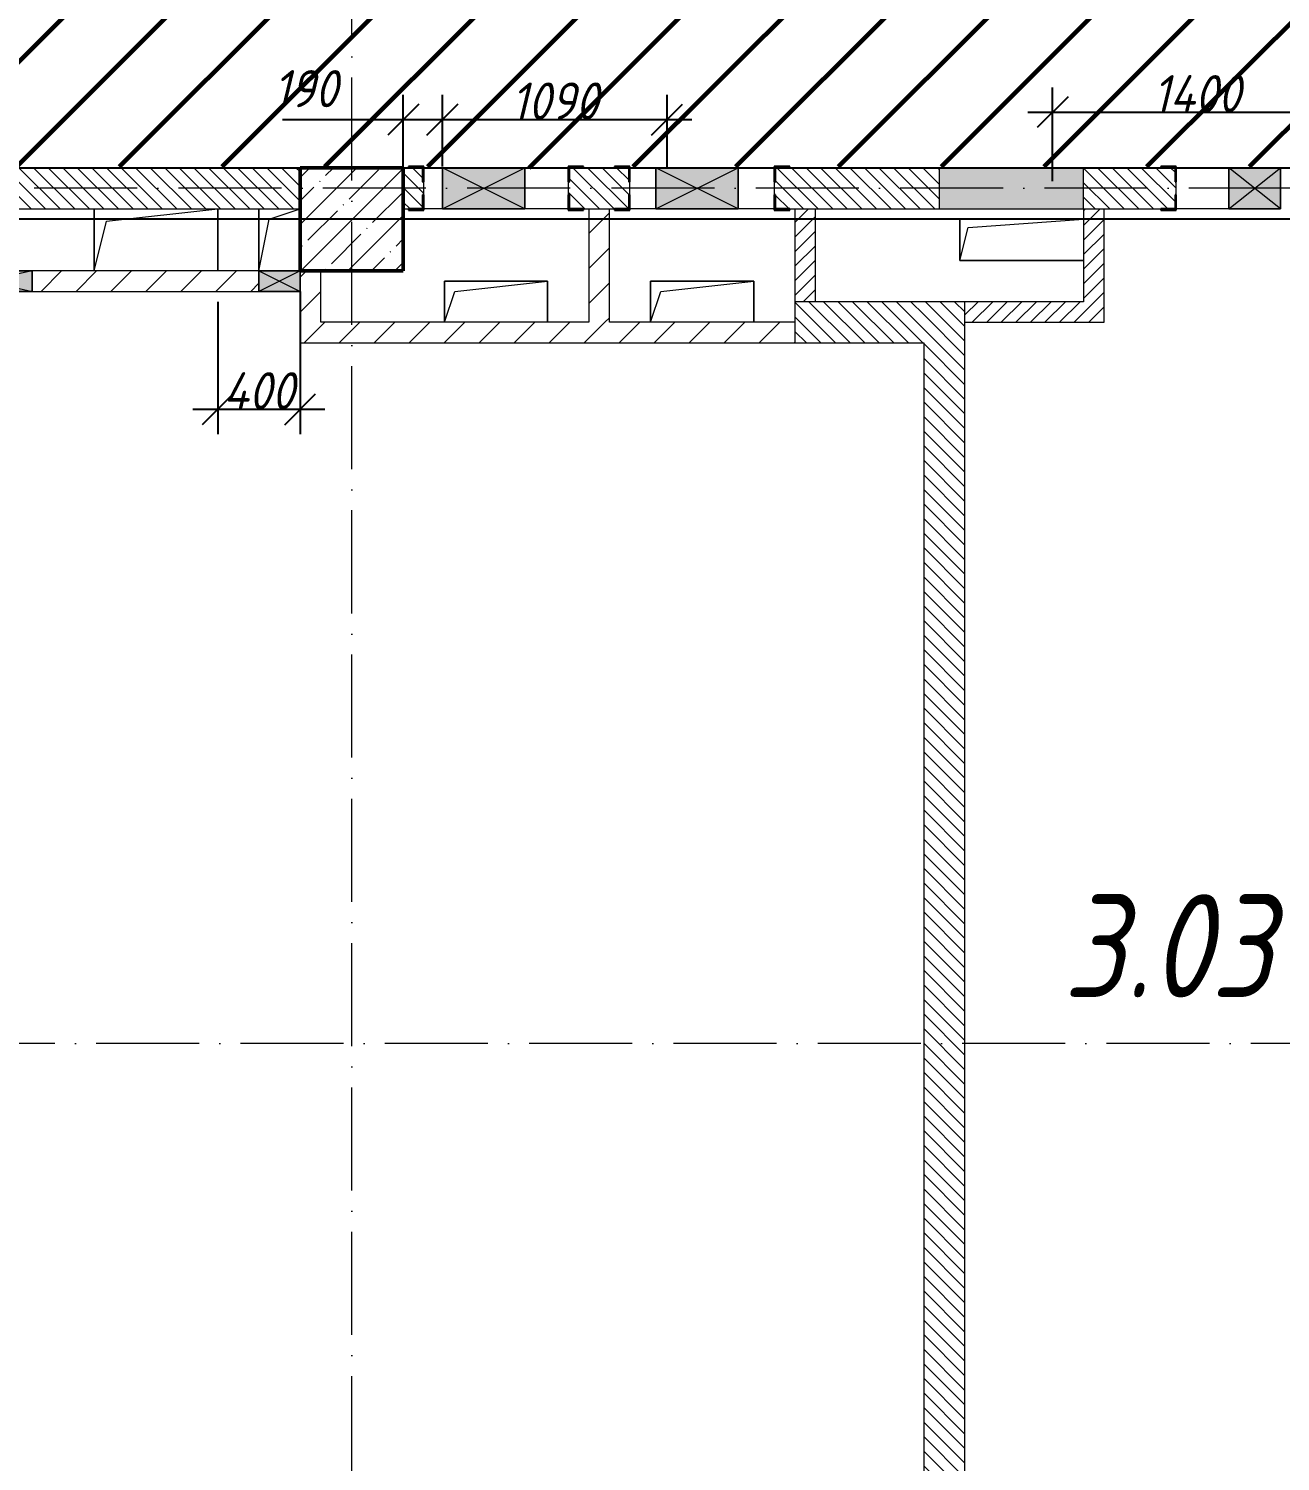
# Model space of a CAD drawing. Header units: millimetres. Extents: x -606178 to 312196, y -19338 to 632709.
# Drawn here: x -113232 to -107160, y 451598 to 458550 of the extents above; entities that cross this region are included whole.
import ezdxf

# ---------------------------------------------------------------- set-up
doc = ezdxf.new("R2010")
doc.units = ezdxf.units.MM
doc.linetypes.add('50_200_ШТРИХ_1Т_ш5_п1_п1_', pattern=[700, 500, -100, 0, -100])
for name, color, linetype, lineweight in [('6.4.1) Окр пт с инж. ПТ2.16', 3, 'Continuous', 60), ('A-____-____-DIMS', 7, 'Continuous', 9), ('A-DETL-GENF-OTLN', 7, 'Continuous', 9), ('A-FLOR-____-OTLN', 7, 'Continuous', 9), ('A-GENM-____-MCUT', 7, 'Continuous', 25), ('A-GENM-____-OTLN', 7, 'Continuous', 9), ('A-GENM-____-OTLN-1', 7, 'Continuous', 25), ('A-GLAZ-____-OTLN', 7, 'Continuous', 9), ('A-WALL-____-MCUT-3', 7, 'Continuous', 9), ('A-WALL-____-PATT-1', 7, 'Continuous', 9), ('A-WALL-FNSH-MCUT-1', 7, 'Continuous', 9), ('I-WALL-____-OTLN', 7, 'Continuous', 9), ('S-COLS-____-MCUT', 7, 'Continuous', 50), ('S-COLS-____-OTLN', 7, 'Continuous', 9), ('S-GRID-____-OTLN-1', 7, '50_200_ШТРИХ_1Т_ш5_п1_п1_', 9), ('Марки помещений', 7, 'Continuous', 9)]:
    doc.layers.add(name, color=color, linetype=linetype, lineweight=lineweight)
doc.styles.add('ISOCPEUR_I_10', font='isocpeui.ttf', dxfattribs={"width": 0.9, "height": 180})
doc.styles.add('ISOCPEUR_I_2', font='isocpeui.ttf', dxfattribs={"width": 0.85, "height": 2.3})
doc.dimstyles.new('ISO-1_8_0_9К_СРЕДНИЙ_Кладочные_3', dxfattribs={"dimscale": 304.8, "dimtxt": 179.276612, "dimasz": 0.492126, "dimexe": 0.393701, "dimexo": 0, "dimgap": 0, "dimtad": 1, "dimdec": 3, "dimrnd": 0.001, "dimdsep": 46, "dimtxsty": 'ISOCPEUR_I_10', "dimblk1": 'OBLIQUE', "dimblk2": 'OBLIQUE', "dimsah": 1, "dimcen": 0.09, "dimdle": 0.393701, "dimazin": 0, "dimtfac": 1, "dimtdec": 4, "dimtix": 1, "dimtmove": 0, "dimatfit": 3, "dimfxl": 1, "dimtvp": 1, "dimtolj": 1, "dimtzin": 0, "dimarcsym": 2})
doc.dimstyles.new('ISO-1_8_0_9К_СРЕДНИЙ_Кладочные_4', dxfattribs={"dimscale": 304.8, "dimtxt": 179.276612, "dimasz": 0.492126, "dimexe": 0.393701, "dimexo": 0, "dimgap": 0, "dimtad": 1, "dimdec": 3, "dimrnd": 0.001, "dimdsep": 46, "dimtxsty": 'ISOCPEUR_I_10', "dimblk1": 'OBLIQUE', "dimblk2": 'OBLIQUE', "dimsah": 1, "dimcen": 0.09, "dimdle": 0.393701, "dimazin": 0, "dimtfac": 1, "dimtdec": 4, "dimtix": 1, "dimtmove": 1, "dimatfit": 3, "dimfxl": 1, "dimtvp": 1, "dimtolj": 1, "dimtzin": 0, "dimarcsym": 2})
pattern_1 = [(135, (-140714.89, 451794.26), (-35.35534, -35.35534), [])]
pattern_2 = [(45, (-140714.89, 451794.26), (-84.8528, 84.8528), [])]
pattern_3 = [(45, (-140714.89, 451794.26), (-35.35534, 35.35534), [])]

# ---------------------------------------------------------------- blocks, each defined once
blk = doc.blocks.new('BSC_Колонна _Прямоугольная - 500х500-V75-АР1_План отверстий 3 этажа в осях 1-64_А-ГГ')
at = {"layer": 'S-COLS-____-OTLN'}
h = blk.add_hatch(dxfattribs=at)
h.set_pattern_fill('FP_112', color=256, style=0, pattern_type=2)
h.set_pattern_definition([(45, (-29050, -5831.04), (-114.04925, 114.04925), []), (45, (-28935.95, -5831.04), (-114.04925, 114.04925), [201.613, -40.323, 3.353, -36.97])])
h.paths.add_polyline_path([(-250, -250), (250, -250), (250, 250), (-250, 250)], flags=0)
at = {"layer": 'S-COLS-____-MCUT'}
for p, q in [((250, 250), (-250, 250)), ((-250, 250), (-250, -250)), ((250, -250), (250, 250)), ((-250, -250), (250, -250))]:
    blk.add_line(p, q, dxfattribs=at)
blk = doc.blocks.new('Фахверк_СКБ_Уголок - 200_3960_зеркало-28268689-АР1_План отверстий 3 этажа в осях 1-64_А-ГГ')
at = {"layer": 'A-GENM-____-MCUT'}
for p, q in [((200, 156), (125, 156)), ((125, 156), (125, 81)), ((131, 81), (131, 150)), ((131, 150), (200, 150)), ((200, 150), (200, 156)), ((125, 81), (131, 81)), ((131, 19), (125, 19)), ((125, 19), (125, -56)), ((131, -50), (131, 19)), ((125, -56), (200, -56)), ((200, -50), (131, -50)), ((200, -56), (200, -50))]:
    blk.add_line(p, q, dxfattribs=at)
blk = doc.blocks.new('Фахверк_СКБ_Уголок - 200_3960-28268576-АР1_План отверстий 3 этажа в осях 1-64_А-ГГ')
at = {"layer": 'A-GENM-____-MCUT'}
for p, q in [((200, 156), (125, 156)), ((125, 156), (125, 81)), ((131, 81), (131, 150)), ((131, 150), (200, 150)), ((200, 150), (200, 156)), ((125, 81), (131, 81)), ((131, 19), (125, 19)), ((125, 19), (125, -56)), ((131, -50), (131, 19)), ((125, -56), (200, -56)), ((200, -50), (131, -50)), ((200, -56), (200, -50))]:
    blk.add_line(p, q, dxfattribs=at)
blk = doc.blocks.new('154_Стойка_СКБ_Уголок - СМ-2180_200-28268025-АР1_План отверстий 3 этажа в осях 1-64_А-ГГ')
at = {"layer": 'A-GENM-____-MCUT'}
for p, q in [((125, 156), (125, 81)), ((200, 156), (125, 156)), ((131, 81), (131, 150)), ((131, 150), (200, 150)), ((200, 150), (200, 156)), ((125, 81), (131, 81)), ((131, 19), (125, 19)), ((125, 19), (125, -56)), ((131, -50), (131, 19)), ((125, -56), (200, -56)), ((200, -50), (131, -50)), ((200, -56), (200, -50))]:
    blk.add_line(p, q, dxfattribs=at)
blk = doc.blocks.new('AR_Отверстие Ниша - Лючок-36918011-АР1_План отверстий 3 этажа в осях 1-64_А-ГГ')
at = {"layer": 'A-GLAZ-____-OTLN'}
blk.add_hatch(color=256, dxfattribs=at).paths.add_polyline_path([(350, 100), (-350, 100), (-350, -100), (350, -100)], flags=0)
for p, q in [((350, 100), (-350, 100)), ((-350, 100), (-350, -100)), ((350, -100), (350, 100)), ((-350, -100), (350, -100))]:
    blk.add_line(p, q, dxfattribs=at)
blk = doc.blocks.new('AR_Отверстие прямоугольное _в плите_ - AR_Отверстие прямоугольное _в плите_-V167-АР1_План отверстий 3 этажа в осях 1-64_А-ГГ')
at = {"layer": 'A-GENM-____-OTLN'}
for p, q in [((250, 100), (-250, 100)), ((-250, 100), (-250, -100)), ((-200, 50), (250, 100)), ((250, -100), (250, 100)), ((-250, -100), (-200, 50))]:
    blk.add_line(p, q, dxfattribs=at)
blk = doc.blocks.new('AR_Отверстие прямоугольное _в плите_ - AR_Отверстие прямоугольное _в плите_-V173-АР1_План отверстий 3 этажа в осях 1-64_А-ГГ')
at = {"layer": 'A-GENM-____-OTLN'}
for p, q in [((300, 100), (-300, 100)), ((-300, 100), (-300, -100)), ((-260, 60), (300, 100)), ((-300, -100), (-260, 60)), ((-300, -100), (300, -100))]:
    blk.add_line(p, q, dxfattribs=at)
blk = doc.blocks.new('AR_Отверстие прямоугольное _в плите_ - AR_Отверстие прямоугольное _в плите_-V190-АР1_План отверстий 3 этажа в осях 1-64_А-ГГ')
at = {"layer": 'A-GENM-____-OTLN'}
for p, q in [((-100, 150), (-100, -150)), ((-50, 100), (100, 150)), ((-100, -150), (-50, 100))]:
    blk.add_line(p, q, dxfattribs=at)
blk = doc.blocks.new('AR_Отверстие прямоугольное _в плите_ - AR_Отверстие прямоугольное _в плите_-V194-АР1_План отверстий 3 этажа в осях 1-64_А-ГГ')
at = {"layer": 'A-GENM-____-OTLN'}
for p, q in [((-300, 150), (-300, -150)), ((-240, 90), (300, 150)), ((300, -150), (300, 150)), ((-300, -150), (-240, 90))]:
    blk.add_line(p, q, dxfattribs=at)
blk = doc.blocks.new('AR_Отверстие прямоугольное _в стене_ - AR_Отверстие прямоугольное _в стене__ЭОМ-36415860-АР1_План отверстий 3 этажа в осях 1-64_А-ГГ')
at = {"layer": 'A-GLAZ-____-OTLN'}
blk.add_hatch(color=256, dxfattribs=at).paths.add_polyline_path([(200, 100), (-200, 100), (-200, -100), (200, -100)], flags=0)
at = {"layer": 'A-DETL-GENF-OTLN'}
for p, q in [((-200, -100), (-200, 100)), ((-200, 100), (200, 100)), ((200, 100), (-200, -100)), ((-200, 100), (200, -100)), ((200, 100), (-200, 100)), ((-200, 100), (-200, -100)), ((200, 100), (200, -100)), ((200, -100), (200, 100)), ((200, -100), (-200, -100)), ((-200, -100), (200, -100))]:
    blk.add_line(p, q, dxfattribs=at)
blk = doc.blocks.new('AR_Отверстие прямоугольное _в стене_ - AR_Отверстие прямоугольное _в стене__ЭОМ-36419344-АР1_План отверстий 3 этажа в осях 1-64_А-ГГ')
at = {"layer": 'A-GLAZ-____-OTLN'}
blk.add_hatch(color=256, dxfattribs=at).paths.add_polyline_path([(200, 100), (-200, 100), (-200, -100), (200, -100), (200, 86.8)], flags=0)
at = {"layer": 'A-DETL-GENF-OTLN'}
for p, q in [((-200, -100), (-200, 100)), ((-200, 100), (200, 100)), ((200, 100), (-200, -100)), ((-200, 100), (200, -100)), ((200, 100), (-200, 100)), ((-200, 100), (-200, -100)), ((200, 100), (200, -100)), ((200, -100), (200, 100)), ((200, -100), (-200, -100)), ((-200, -100), (200, -100))]:
    blk.add_line(p, q, dxfattribs=at)
blk = doc.blocks.new('AR_Отверстие прямоугольное _в стене_ - AR_Отверстие прямоугольное _в стене__ОВ-36982548-АР1_План отверстий 3 этажа в осях 1-64_А-ГГ')
at = {"layer": 'A-GLAZ-____-OTLN'}
blk.add_hatch(color=256, dxfattribs=at).paths.add_polyline_path([(225, -50), (225, 50), (-225, 50), (-225, -50)], flags=0)
at = {"layer": 'A-DETL-GENF-OTLN'}
for p, q in [((-225, -50), (-225, 50)), ((-225, 50), (225, 50)), ((225, 50), (-225, -50)), ((-225, 50), (225, -50)), ((225, 50), (-225, 50)), ((-225, 50), (-225, -50)), ((225, 50), (225, -50)), ((225, -50), (225, 50)), ((225, -50), (-225, -50)), ((-225, -50), (225, -50))]:
    blk.add_line(p, q, dxfattribs=at)
blk = doc.blocks.new('AR_Отверстие прямоугольное _в стене__БезПР - AR_Отверстие прямоугольное _в стене__БезПР-36427681-АР1_План отверстий 3 этажа в осях 1-64_А-ГГ')
at = {"layer": 'A-GLAZ-____-OTLN'}
blk.add_hatch(color=256, dxfattribs=at).paths.add_polyline_path([(125, 100), (-125, 100), (-125, -100), (125, -100)], flags=0)
at = {"layer": 'A-DETL-GENF-OTLN'}
for p, q in [((-125, -100), (-125, 100)), ((-125, 100), (125, 100)), ((125, 100), (-125, -100)), ((-125, 100), (125, -100)), ((125, 100), (-125, 100)), ((-125, 100), (-125, -100)), ((125, 100), (125, -100)), ((125, -100), (125, 100)), ((125, -100), (-125, -100)), ((-125, -100), (125, -100))]:
    blk.add_line(p, q, dxfattribs=at)
at = {"layer": 'A-GLAZ-____-OTLN'}
blk.add_line((125, 100), (-125, 100), dxfattribs=at)
blk = doc.blocks.new('AR_Отверстие прямоугольное _в стене__БезПР - AR_Отверстие прямоугольное _в стене__БезПР-36899683-АР1_План отверстий 3 этажа в осях 1-64_А-ГГ')
at = {"layer": 'A-GLAZ-____-OTLN'}
blk.add_hatch(color=256, dxfattribs=at).paths.add_polyline_path([(100, -50), (100, 50), (-100, 50), (-100, -50)], flags=0)
at = {"layer": 'A-DETL-GENF-OTLN'}
for p, q in [((-100, -50), (-100, 50)), ((-100, 50), (100, 50)), ((100, 50), (-100, -50)), ((-100, 50), (100, -50)), ((100, 50), (-100, 50)), ((-100, 50), (-100, -50)), ((100, 50), (100, -50)), ((100, -50), (100, 50)), ((100, -50), (-100, -50)), ((-100, -50), (100, -50))]:
    blk.add_line(p, q, dxfattribs=at)
blk = doc.blocks.new('_Oblique')
at = {"color": 0, "linetype": 'ByBlock', "lineweight": -2}
blk.add_line((-0.5, -0.5), (0.5, 0.5), dxfattribs=at)
blk = doc.blocks.new('*D5023')
at = {"layer": 'A-____-____-DIMS', "color": 0, "lineweight": -2, "transparency": 16777216}
for p, q in [((-108264.9, 457809.9), (-108264.9, 458264.7)), ((-106864.9, 457875.3), (-106864.9, 458264.7)), ((-108384.9, 458144.7), (-106744.9, 458144.7))]:
    blk.add_line(p, q, dxfattribs=at)
at = {"layer": 'Defpoints', "color": 0, "transparency": 16777216}
for p in [(-106864.9, 458144.7), (-106864.9, 457875.3), (-108264.9, 457809.9)]:
    blk.add_point(p, dxfattribs=at)
at = {"layer": 'A-____-____-DIMS', "color": 0, "lineweight": -2, "transparency": 16777216, "xscale": 150, "yscale": 150, "zscale": 150, "rotation": 180}
blk.add_blockref('_Oblique', (-108264.9, 458144.7), dxfattribs=at)
at = {"layer": 'A-____-____-DIMS', "color": 0, "lineweight": -2, "transparency": 16777216, "xscale": 150, "yscale": 150, "zscale": 150}
blk.add_blockref('_Oblique', (-106864.9, 458144.7), dxfattribs=at)
at = {"layer": 'A-____-____-DIMS', "color": 0, "transparency": 16777216, "insert": (-107564.9, 458234.7), "char_height": 180, "width": 521.281, "attachment_point": 5, "style": 'ISOCPEUR_I_10'}
blk.add_mtext('\\A1;1400', dxfattribs=at)
blk = doc.blocks.new('*D5140')
at = {"layer": 'A-____-____-DIMS', "color": 0, "lineweight": -2, "transparency": 16777216}
for p, q in [((-111414.9, 457875.3), (-111414.9, 458228.9)), ((-111224.9, 457881.3), (-111224.9, 458228.9)), ((-112000.3, 458108.9), (-111414.9, 458108.9)), ((-111534.9, 458108.9), (-111104.9, 458108.9))]:
    blk.add_line(p, q, dxfattribs=at)
at = {"layer": 'Defpoints', "color": 0, "transparency": 16777216}
for p in [(-111224.9, 458108.9), (-111414.9, 457875.3), (-111224.9, 457881.3)]:
    blk.add_point(p, dxfattribs=at)
at = {"layer": 'A-____-____-DIMS', "color": 0, "lineweight": -2, "transparency": 16777216, "xscale": 150, "yscale": 150, "zscale": 150, "rotation": 180}
blk.add_blockref('_Oblique', (-111414.9, 458108.9), dxfattribs=at)
at = {"layer": 'A-____-____-DIMS', "color": 0, "lineweight": -2, "transparency": 16777216, "xscale": 150, "yscale": 150, "zscale": 150}
blk.add_blockref('_Oblique', (-111224.9, 458108.9), dxfattribs=at)
at = {"layer": 'A-____-____-DIMS', "color": 0, "transparency": 16777216, "insert": (-112044.2, 458348.9), "char_height": 180, "width": 368.207, "attachment_point": 1, "line_spacing_factor": 1.149209, "style": 'ISOCPEUR_I_10'}
blk.add_mtext('\\A1;190', dxfattribs=at)
blk = doc.blocks.new('*D5141')
at = {"layer": 'A-____-____-DIMS', "color": 0, "lineweight": -2, "transparency": 16777216}
for p, q in [((-111224.9, 457881.3), (-111224.9, 458228.9)), ((-110134.9, 457875.3), (-110134.9, 458228.9)), ((-111344.9, 458108.9), (-110014.9, 458108.9))]:
    blk.add_line(p, q, dxfattribs=at)
at = {"layer": 'Defpoints', "color": 0, "transparency": 16777216}
for p in [(-110134.9, 458108.9), (-111224.9, 457881.3), (-110134.9, 457875.3)]:
    blk.add_point(p, dxfattribs=at)
at = {"layer": 'A-____-____-DIMS', "color": 0, "lineweight": -2, "transparency": 16777216, "xscale": 150, "yscale": 150, "zscale": 150, "rotation": 180}
blk.add_blockref('_Oblique', (-111224.9, 458108.9), dxfattribs=at)
at = {"layer": 'A-____-____-DIMS', "color": 0, "lineweight": -2, "transparency": 16777216, "xscale": 150, "yscale": 150, "zscale": 150}
blk.add_blockref('_Oblique', (-110134.9, 458108.9), dxfattribs=at)
at = {"layer": 'A-____-____-DIMS', "color": 0, "transparency": 16777216, "insert": (-110679.9, 458198.9), "char_height": 180, "width": 504.733, "attachment_point": 5, "style": 'ISOCPEUR_I_10'}
blk.add_mtext('\\A1;1090', dxfattribs=at)
blk = doc.blocks.new('*D5157')
at = {"layer": 'A-____-____-DIMS', "color": 0, "lineweight": -2, "transparency": 16777216}
for p, q in [((-112314.9, 457225.3), (-112314.9, 456583.1)), ((-111914.9, 457275.3), (-111914.9, 456583.1)), ((-112434.9, 456703.1), (-111794.9, 456703.1))]:
    blk.add_line(p, q, dxfattribs=at)
at = {"layer": 'Defpoints', "color": 0, "transparency": 16777216}
for p in [(-112314.9, 457225.3), (-111914.9, 457275.3), (-111914.9, 456703.1)]:
    blk.add_point(p, dxfattribs=at)
at = {"layer": 'A-____-____-DIMS', "color": 0, "lineweight": -2, "transparency": 16777216, "xscale": 150, "yscale": 150, "zscale": 150, "rotation": 180}
blk.add_blockref('_Oblique', (-112314.9, 456703.1), dxfattribs=at)
at = {"layer": 'A-____-____-DIMS', "color": 0, "lineweight": -2, "transparency": 16777216, "xscale": 150, "yscale": 150, "zscale": 150}
blk.add_blockref('_Oblique', (-111914.9, 456703.1), dxfattribs=at)
at = {"layer": 'A-____-____-DIMS', "color": 0, "transparency": 16777216, "insert": (-112114.9, 456793.1), "char_height": 180, "width": 426.127, "attachment_point": 5, "style": 'ISOCPEUR_I_10'}
blk.add_mtext('\\A1;400', dxfattribs=at)

msp = doc.modelspace()

# ---------------------------------------------------------------- hatches: boundary and pattern name
at = {"layer": '6.4.1) Окр пт с инж. ПТ2.16'}
h = msp.add_hatch(dxfattribs=at)
h.set_pattern_fill('ANSI31', color=256, scale=111)
h.paths.add_polyline_path([(-102414.891, 460775.3011), (-102914.891, 460775.3011), (-102914.891, 461025.3011), (-104714.891, 461025.3011), (-104714.891, 461019.3011), (-104789.891, 461019.3011), (-105214.891, 461023.3811), (-105214.891, 460925.3011), (-105414.891, 460925.3011), (-105414.891, 460775.3011), (-105914.891, 460775.3011), (-105914.891, 461025.3011), (-107714.891, 461025.3011), (-107714.891, 461019.3011), (-107789.891, 461019.3011), (-108839.891, 461025.3011), (-108839.891, 461019.3011), (-108914.891, 461019.3011), (-110714.891, 461025.3011), (-110714.891, 461019.3011), (-110789.891, 461019.3011), (-111414.891, 461025.3011), (-111414.891, 460775.3011), (-111914.891, 460775.3011), (-111914.891, 461025.3011), (-113714.891, 461025.3011), (-113714.891, 461019.3011), (-113789.891, 461019.3011), (-114214.891, 461023.3811), (-114214.891, 460925.3011), (-114414.891, 460925.3011), (-114414.891, 460775.3011), (-114914.891, 460775.3011), (-114914.891, 461025.3011), (-121964.891, 461025.3011), (-123114.891, 461025.3011), (-123114.891, 461275.3011), (-125679.3407, 461275.3011, -0.683488624), (-125772.5126, 461275.3011), (-131114.891, 461275.3011), (-131114.891, 461025.3011), (-135114.891, 461025.3011), (-142664.891, 461025.3011), (-142664.891, 460775.3011), (-142914.891, 460775.3011), (-142914.891, 460450.3011), (-142908.891, 460450.3011), (-142908.891, 460375.3011), (-142914.891, 458575.3011), (-142908.891, 458575.3011), (-142908.891, 458500.3011), (-142911.691, 458325.3011), (-142814.891, 458325.3011), (-142814.891, 458125.3011), (-142664.891, 458125.3011), (-142664.891, 457875.3011), (-134889.891, 457875.3011), (-134889.891, 457881.3011), (-134814.891, 457881.3011), (-133664.891, 457881.2181), (-133664.891, 457881.3011), (-133589.891, 457881.3011), (-132139.891, 457881.1949), (-132139.891, 457881.3011), (-132064.891, 457881.3011), (-130914.891, 457881.2153), (-130914.891, 457881.3011), (-130839.891, 457881.3011), (-129789.891, 457881.2215), (-129789.891, 457881.3011), (-129714.891, 457881.3011), (-128714.891, 457881.2242), (-128714.891, 457881.3011), (-128639.891, 457881.3011), (-128039.891, 457881.2543), (-128039.891, 457881.3011), (-127964.891, 457881.3011), (-126814.891, 457881.2106), (-126814.891, 457881.3011), (-126739.891, 457881.3011), (-121714.891, 457880.8993), (-121714.891, 457881.3011), (-121639.891, 457881.3011), (-117089.891, 457880.9107), (-117089.891, 457881.3011), (-117014.891, 457881.3011), (-115314.891, 457881.1449), (-115314.891, 457881.3011), (-115239.891, 457881.3011), (-111389.891, 457880.9375), (-111389.891, 457881.3011), (-111236.891, 457881.3011), (-111224.891, 457875.3011), (-110824.891, 457875.3011), (-110614.891, 457875.3011), (-110614.891, 457881.3011), (-110539.891, 457881.3011), (-110389.891, 457881.2858), (-110389.891, 457881.3011), (-110314.891, 457881.3011), (-109614.891, 457881.2295), (-109614.891, 457881.3011), (-109539.891, 457881.3011), (-107739.891, 457881.1144), (-107739.891, 457881.3011), (-107664.891, 457881.3011), (-106514.891, 457881.1778), (-106514.891, 457881.3011), (-106439.891, 457881.3011), (-102414.891, 457880.8598)])
h.paths.add_polyline_path([(-68864.891, 460775.3011), (-69364.891, 460775.3011), (-69364.891, 461025.3011), (-71864.891, 461025.3011), (-71864.891, 460775.3011), (-72364.891, 460775.3011), (-72364.891, 460925.3011), (-72564.891, 460925.3011), (-72539.891, 461000.3011), (-72364.891, 461025.3011), (-72364.891, 461275.3011), (-72708.891, 461275.3011), (-72708.891, 461206.3011), (-72714.891, 461094.3011), (-72714.891, 461275.3011), (-77864.891, 461275.3011), (-77864.891, 460996.7297), (-77664.891, 461025.3011), (-77664.891, 460925.3011), (-77864.891, 460925.3011), (-77864.891, 460775.3011), (-78364.891, 460775.3011), (-78364.891, 460925.3011), (-78564.891, 460925.3011), (-78564.891, 461025.3011), (-80514.891, 461025.3011), (-80514.891, 461019.3011), (-80589.891, 461019.3011), (-80864.891, 461025.3011), (-80864.891, 460775.3011), (-81364.891, 460775.3011), (-81364.891, 461025.3011), (-81639.891, 461025.3011), (-81639.891, 461019.3011), (-81714.891, 461019.3011), (-81714.891, 461025.3011), (-83514.891, 461025.3011), (-83514.891, 461019.3011), (-83589.891, 461019.3011), (-84639.891, 461025.3011), (-84639.891, 461019.3011), (-84714.891, 461019.3011), (-86514.891, 461025.3011), (-86514.891, 461019.3011), (-86664.891, 461019.3011), (-86664.891, 460925.3011), (-86864.891, 460925.3011), (-86864.891, 460775.3011), (-87364.891, 460775.3011), (-87364.891, 460925.3011), (-87564.891, 460925.3011), (-87539.891, 461000.3011), (-87364.891, 461025.3011), (-87364.891, 461275.3011), (-87708.891, 461275.3011), (-87708.891, 461206.3011), (-87714.891, 461094.3011), (-87714.891, 461275.3011), (-89514.891, 461275.3011), (-89514.891, 461206.3011), (-89514.891, 461094.3011), (-89514.891, 461019.3011), (-89589.891, 461019.3011), (-89864.891, 461025.3011), (-89864.891, 460775.3011), (-90364.891, 460775.3011), (-90364.891, 460925.3011), (-90564.891, 460925.3011), (-90539.891, 461000.3011), (-90364.891, 461025.3011), (-90364.891, 461275.3011), (-90708.891, 461275.3011), (-90708.891, 461206.3011), (-90714.891, 461094.3011), (-90714.891, 461275.3011), (-92514.891, 461275.3011), (-92514.891, 461206.3011), (-92514.891, 461094.3011), (-92514.891, 461019.3011), (-92589.891, 461019.3011), (-93639.891, 461025.3011), (-93639.891, 461019.3011), (-93714.891, 461019.3011), (-93714.891, 461025.3011), (-95514.891, 461025.3011), (-95514.891, 461019.3011), (-95664.891, 461019.3011), (-95664.891, 460925.3011), (-95864.891, 460925.3011), (-95864.891, 460775.3011), (-96364.891, 460775.3011), (-96364.891, 460925.3011), (-96564.891, 460925.3011), (-96539.891, 461000.3011), (-96364.891, 461025.3011), (-96364.891, 461275.3011), (-96708.891, 461275.3011), (-96708.891, 461206.3011), (-96714.891, 461094.3011), (-96714.891, 461275.3011), (-98514.891, 461275.3011), (-98514.891, 461206.3011), (-98514.891, 461094.3011), (-98514.891, 461019.3011), (-98589.891, 461019.3011), (-98864.891, 461025.3011), (-98864.891, 460775.3011), (-99364.891, 460775.3011), (-99364.891, 460925.3011), (-99564.891, 460925.3011), (-99539.891, 461000.3011), (-99364.891, 461025.3011), (-99364.891, 461275.3011), (-99708.891, 461275.3011), (-99708.891, 461206.3011), (-99714.891, 461094.3011), (-99714.891, 461275.3011), (-101514.891, 461275.3011), (-101514.891, 461206.3011), (-101514.891, 461094.3011), (-101514.891, 461019.3011), (-101589.891, 461019.3011), (-101864.891, 461025.3011), (-101864.891, 460775.3011), (-102364.891, 460775.3011), (-102364.891, 457875.3011), (-98339.891, 457875.3011), (-98339.891, 457881.3011), (-98264.891, 457881.3011), (-96564.891, 457881.082), (-96564.891, 457881.3011), (-96489.891, 457881.3011), (-95164.891, 457881.1236), (-95164.891, 457881.3011), (-95089.891, 457881.3011), (-94989.891, 457881.2873), (-94989.891, 457881.3011), (-94914.891, 457881.3011), (-93114.891, 457881.0511), (-93114.891, 457881.3011), (-93039.891, 457881.3011), (-86539.891, 457880.3574), (-86539.891, 457881.3011), (-86464.891, 457881.3011), (-84764.891, 457881.0076), (-84764.891, 457881.3011), (-84689.891, 457881.3011), (-84039.891, 457881.1829), (-84039.891, 457881.3011), (-83964.891, 457881.3011), (-83064.891, 457881.1337), (-83064.891, 457881.3011), (-82989.891, 457881.3011), (-77539.891, 457880.2556), (-77539.891, 457881.3011), (-77464.891, 457881.3011), (-75764.891, 457880.905), (-75764.891, 457881.3011), (-75689.891, 457881.3011), (-71739.891, 457880.3126), (-71739.891, 457881.3011), (-71664.891, 457881.3011), (-70764.891, 457881.0305), (-70764.891, 457881.3011), (-70689.891, 457881.3011), (-68864.891, 457880.7241)])
h.paths.add_polyline_path([(-99708.891, 461025.3011), (-99639.891, 461025.3011), (-99639.891, 461019.3011), (-99708.891, 461019.3011)], flags=16)
h.paths.add_polyline_path([(-96708.891, 461025.3011), (-96639.891, 461025.3011), (-96639.891, 461019.3011), (-96708.891, 461019.3011)], flags=16)
h.paths.add_polyline_path([(-90708.891, 461025.3011), (-90639.891, 461025.3011), (-90639.891, 461019.3011), (-90708.891, 461019.3011)], flags=16)
h.paths.add_polyline_path([(-87708.891, 461025.3011), (-87639.891, 461025.3011), (-87639.891, 461019.3011), (-87708.891, 461019.3011)], flags=16)
h.paths.add_polyline_path([(-72708.891, 461025.3011), (-72639.891, 461025.3011), (-72639.891, 461019.3011), (-72708.891, 461019.3011)], flags=16)
h.paths.add_polyline_path([(-51664.891, 460775.3011), (-53919.891, 460775.3011), (-53919.891, 460769.3011), (-53994.891, 460769.3011), (-53994.891, 460775.3011), (-55144.891, 460775.3011), (-55144.891, 460769.3011), (-55219.891, 460769.3011), (-60489.891, 460775.3011), (-60489.891, 460769.3011), (-60564.891, 460769.3011), (-61714.891, 460775.3011), (-61714.891, 460769.3011), (-61789.891, 460769.3011), (-62714.891, 460775.3011), (-63214.891, 460775.3011), (-64289.891, 460775.3011), (-64289.891, 460769.3011), (-64364.891, 460769.3011), (-64364.891, 460775.3011), (-65514.891, 460775.3011), (-65514.891, 460769.3011), (-65589.891, 460769.3011), (-65714.891, 460775.3011), (-66214.891, 460775.3011), (-66214.891, 461025.3011), (-68314.891, 461025.3011), (-68314.891, 460775.3011), (-68814.891, 460775.3011), (-68814.891, 457875.3011), (-68314.891, 457875.3011), (-67989.891, 457875.3011), (-67989.891, 457881.3011), (-67914.891, 457881.3011), (-66214.891, 457880.6715), (-66214.891, 457881.3011), (-66139.891, 457881.3011), (-62489.891, 457879.7829), (-62489.891, 457881.3011), (-62414.891, 457881.3011), (-61714.891, 457880.9086), (-61714.891, 457881.3011), (-61639.891, 457881.3011), (-61489.891, 457881.2104), (-61489.891, 457881.3011), (-61414.891, 457881.3011), (-60714.891, 457880.8681), (-60714.891, 457881.3011), (-60639.891, 457881.3011), (-60489.891, 457881.2003), (-60489.891, 457881.3011), (-60414.891, 457881.3011), (-51714.891, 457875.3011), (-51664.891, 457875.3011), (-51664.891, 458575.3011)])
at = {"layer": 'A-WALL-____-PATT-1'}
h = msp.add_hatch(dxfattribs=at)
h.set_pattern_fill('FP_6', color=256, style=0, pattern_type=2)
h.set_pattern_definition(pattern_1)
h.paths.add_polyline_path([(-111914.891, 457675.3011), (-111914.891, 457875.3011), (-114414.891, 457875.3011), (-114414.891, 457675.3011), (-112449.1393, 457675.3011)], flags=0)
h = msp.add_hatch(dxfattribs=at)
h.set_pattern_fill('FP_6', color=256, style=0, pattern_type=2)
h.set_pattern_definition(pattern_1)
h.paths.add_polyline_path([(-106439.891, 457675.3011), (-105914.891, 457675.3011), (-105914.891, 457875.3011), (-106508.891, 457875.3011), (-106508.891, 457806.3011), (-106514.891, 457806.3011), (-106514.891, 457744.3011), (-106508.891, 457744.3011), (-106508.891, 457675.3011)], flags=0)
h.paths.add_polyline_path([(-107739.891, 457675.3011), (-107670.891, 457675.3011), (-107670.891, 457744.3011), (-107664.891, 457744.3011), (-107664.891, 457806.3011), (-107670.891, 457806.3011), (-107670.891, 457875.3011), (-108114.891, 457875.3011), (-108114.891, 457675.3011)], flags=0)
h.paths.add_polyline_path([(-108814.891, 457675.3011), (-108814.891, 457875.3011), (-109608.891, 457875.3011), (-109608.891, 457806.3011), (-109614.891, 457806.3011), (-109614.891, 457744.3011), (-109608.891, 457744.3011), (-109608.891, 457675.3011), (-108914.2107, 457675.3011)], flags=0)
h.paths.add_polyline_path([(-110539.891, 457675.3011), (-110320.891, 457675.3011), (-110320.891, 457744.3011), (-110314.891, 457744.3011), (-110314.891, 457806.3011), (-110320.891, 457806.3011), (-110320.891, 457875.3011), (-110608.891, 457875.3011), (-110608.891, 457806.3011), (-110614.891, 457806.3011), (-110614.891, 457744.3011), (-110608.891, 457744.3011), (-110608.891, 457675.3011)], flags=0)
h.paths.add_polyline_path([(-111414.891, 457675.3011), (-111320.891, 457675.3011), (-111320.891, 457744.3011), (-111314.891, 457744.3011), (-111314.891, 457806.3011), (-111320.891, 457806.3011), (-111320.891, 457875.3011), (-111414.891, 457875.3011), (-111414.891, 457769.3011)], flags=0)
h = msp.add_hatch(dxfattribs=at)
h.set_pattern_fill('FP_4', color=256, style=0, pattern_type=2)
h.set_pattern_definition(pattern_2)
h.paths.add_polyline_path([(-110414.891, 457125.3011), (-110414.891, 457675.3011), (-110514.891, 457675.3011), (-110514.891, 457125.3011)], flags=0)
h = msp.add_hatch(dxfattribs=at)
h.set_pattern_fill('FP_5', color=256, style=0, pattern_type=2)
h.set_pattern_definition(pattern_3)
h.paths.add_polyline_path([(-109414.891, 457225.3011), (-109414.891, 457675.3011), (-109514.891, 457675.3011), (-109514.891, 457225.3011)], flags=0)
h = msp.add_hatch(dxfattribs=at)
h.set_pattern_fill('FP_5', color=256, style=0, pattern_type=2)
h.set_pattern_definition(pattern_3)
h.paths.add_polyline_path([(-108014.891, 457125.3011), (-108014.891, 457675.3011), (-108114.891, 457675.3011), (-108114.891, 457125.3011)], flags=0)
h = msp.add_hatch(dxfattribs=at)
h.set_pattern_fill('FP_4', color=256, style=0, pattern_type=2)
h.set_pattern_definition(pattern_2)
h.paths.add_polyline_path([(-114414.891, 457275.3011), (-113664.891, 457275.3011), (-113664.891, 457375.3011), (-114914.891, 457375.3011), (-114914.891, 457275.3011)], flags=0)
h.paths.add_polyline_path([(-113214.891, 457275.3011), (-112114.891, 457275.3011), (-112114.891, 457375.3011), (-113214.891, 457375.3011)], flags=0)
h = msp.add_hatch(dxfattribs=at)
h.set_pattern_fill('FP_4', color=256, style=0, pattern_type=2)
h.set_pattern_definition(pattern_2)
h.paths.add_polyline_path([(-111814.891, 457125.3011), (-111814.891, 457375.3011), (-111914.891, 457375.3011), (-111914.891, 457125.3011)], flags=0)
h = msp.add_hatch(dxfattribs=at)
h.set_pattern_fill('FP_6', color=256, style=0, pattern_type=2)
h.set_pattern_definition(pattern_1)
h.paths.add_polyline_path([(-108889.891, 457025.3011), (-108889.891, 457225.3011), (-109514.891, 457225.3011), (-109514.891, 457025.3011), (-108914.2107, 457025.3011)], flags=0)
h = msp.add_hatch(dxfattribs=at)
h.set_pattern_fill('FP_6', color=256, style=0, pattern_type=2)
h.set_pattern_definition(pattern_1)
h.paths.add_polyline_path([(-108689.891, 450125.3011), (-108689.891, 457225.3011), (-108889.891, 457225.3011), (-108889.891, 450131.3011), (-108839.891, 450131.3011), (-108839.891, 450125.3011)], flags=0)
h = msp.add_hatch(dxfattribs=at)
h.set_pattern_fill('FP_5', color=256, style=0, pattern_type=2)
h.set_pattern_definition(pattern_3)
h.paths.add_polyline_path([(-108114.891, 457125.3011), (-108114.891, 457225.3011), (-108689.891, 457225.3011), (-108689.891, 457125.3011)], flags=0)
h = msp.add_hatch(dxfattribs=at)
h.set_pattern_fill('FP_4', color=256, style=0, pattern_type=2)
h.set_pattern_definition(pattern_2)
h.paths.add_polyline_path([(-110681.675, 457025.3011), (-109514.891, 457025.3011), (-109514.891, 457125.3011), (-111914.891, 457125.3011), (-111914.891, 457025.3011)], flags=0)

# ---------------------------------------------------------------- linework, layer by layer
msp.add_lwpolyline([(-51714.891, 457625.3011), (-142664.891, 457625.3011), (-142664.891, 457875.3011), (-51714.891, 457875.3011)], close=True)
at = {"layer": 'A-FLOR-____-OTLN'}
for p, q in [((-112914.891, 457375.3011), (-112914.891, 457675.3011)), ((-112314.891, 457675.3011), (-112314.891, 457375.3011)), ((-112114.891, 457375.3011), (-112114.891, 457675.3011)), ((-108714.891, 457625.3011), (-108114.891, 457625.3011)), ((-108714.891, 457425.3011), (-108714.891, 457625.3011)), ((-108114.891, 457425.3011), (-108714.891, 457425.3011)), ((-111214.891, 457325.3011), (-110714.891, 457325.3011)), ((-111214.891, 457125.3011), (-111214.891, 457325.3011)), ((-110714.891, 457325.3011), (-110714.891, 457125.3011)), ((-110214.891, 457325.3011), (-109714.891, 457325.3011)), ((-110214.891, 457125.3011), (-110214.891, 457325.3011)), ((-109714.891, 457325.3011), (-109714.891, 457125.3011))]:
    msp.add_line(p, q, dxfattribs=at)
at = {"layer": 'A-WALL-____-MCUT-3'}
for p, q in [((-111914.891, 457875.3011), (-114414.891, 457875.3011)), ((-111389.891, 457875.3011), (-111414.891, 457875.3011)), ((-110389.891, 457875.3011), (-110539.891, 457875.3011)), ((-108814.891, 457875.3011), (-109539.891, 457875.3011)), ((-107739.891, 457875.3011), (-108114.891, 457875.3011)), ((-111314.891, 457744.3011), (-111314.891, 457806.3011)), ((-110614.891, 457806.3011), (-110614.891, 457744.3011)), ((-110314.891, 457744.3011), (-110314.891, 457806.3011)), ((-109614.891, 457806.3011), (-109614.891, 457744.3011)), ((-107664.891, 457744.3011), (-107664.891, 457806.3011)), ((-114414.891, 457675.3011), (-111914.891, 457675.3011)), ((-111414.891, 457675.3011), (-111389.891, 457675.3011)), ((-110539.891, 457675.3011), (-110389.891, 457675.3011)), ((-109539.891, 457675.3011), (-108814.891, 457675.3011)), ((-108114.891, 457675.3011), (-107739.891, 457675.3011)), ((-108689.891, 457225.3011), (-109514.891, 457225.3011)), ((-109514.891, 457225.3011), (-109514.891, 457025.3011)), ((-108689.891, 450125.3011), (-108689.891, 457225.3011)), ((-109514.891, 457025.3011), (-108889.891, 457025.3011)), ((-108889.891, 457025.3011), (-108889.891, 450131.3011))]:
    msp.add_line(p, q, dxfattribs=at)
at = {"layer": 'A-WALL-FNSH-MCUT-1'}
for p, q in [((-110514.891, 457675.3011), (-110514.891, 457125.3011)), ((-110414.891, 457125.3011), (-110414.891, 457675.3011)), ((-109514.891, 457675.3011), (-109514.891, 457225.3011)), ((-109414.891, 457225.3011), (-109414.891, 457675.3011)), ((-108114.891, 457675.3011), (-108114.891, 457225.3011)), ((-108014.891, 457125.3011), (-108014.891, 457675.3011)), ((-112114.891, 457375.3011), (-113214.891, 457375.3011)), ((-111814.891, 457125.3011), (-111814.891, 457375.3011)), ((-113214.891, 457275.3011), (-112114.891, 457275.3011)), ((-111914.891, 457275.3011), (-111914.891, 457025.3011)), ((-108114.891, 457225.3011), (-108689.891, 457225.3011)), ((-110514.891, 457125.3011), (-111814.891, 457125.3011)), ((-109514.891, 457125.3011), (-110414.891, 457125.3011)), ((-108689.891, 457125.3011), (-108014.891, 457125.3011)), ((-111914.891, 457025.3011), (-109514.891, 457025.3011))]:
    msp.add_line(p, q, dxfattribs=at)
at = {"layer": 'I-WALL-____-OTLN'}
for p, q in [((-111314.891, 457875.3011), (-111224.891, 457875.3011)), ((-110824.891, 457875.3011), (-110614.891, 457875.3011)), ((-110314.891, 457875.3011), (-110189.891, 457875.3011)), ((-109789.891, 457875.3011), (-109614.891, 457875.3011)), ((-107664.891, 457875.3011), (-107409.891, 457875.3011)), ((-111224.891, 457675.3011), (-111314.891, 457675.3011)), ((-110614.891, 457675.3011), (-110824.891, 457675.3011)), ((-110189.891, 457675.3011), (-110314.891, 457675.3011)), ((-109614.891, 457675.3011), (-109789.891, 457675.3011)), ((-107409.891, 457675.3011), (-107664.891, 457675.3011))]:
    msp.add_line(p, q, dxfattribs=at)
at = {"layer": 'S-GRID-____-OTLN-1'}
for p, q in [((-111664.891, 447311.6528), (-111664.891, 461944.7985)), ((-50396.1037, 457775.3011), (-145383.6612, 457775.3011)), ((-36793.8313, 453625.3011), (-145383.6612, 453625.3011))]:
    msp.add_line(p, q, dxfattribs=at)

# ---------------------------------------------------------------- block references
at = {"layer": 'A-GENM-____-OTLN'}
for name, p in [('AR_Отверстие прямоугольное _в плите_ - AR_Отверстие прямоугольное _в плите_-V194-АР1_План отверстий 3 этажа в осях 1-64_А-ГГ', (-112614.891, 457525.3011)), ('AR_Отверстие прямоугольное _в плите_ - AR_Отверстие прямоугольное _в плите_-V190-АР1_План отверстий 3 этажа в осях 1-64_А-ГГ', (-112014.891, 457525.3011)), ('AR_Отверстие прямоугольное _в плите_ - AR_Отверстие прямоугольное _в плите_-V173-АР1_План отверстий 3 этажа в осях 1-64_А-ГГ', (-108414.891, 457525.3011)), ('AR_Отверстие прямоугольное _в плите_ - AR_Отверстие прямоугольное _в плите_-V167-АР1_План отверстий 3 этажа в осях 1-64_А-ГГ', (-110964.891, 457225.3011)), ('AR_Отверстие прямоугольное _в плите_ - AR_Отверстие прямоугольное _в плите_-V167-АР1_План отверстий 3 этажа в осях 1-64_А-ГГ', (-109964.891, 457225.3011))]:
    msp.add_blockref(name, p, dxfattribs=at)
at = {"layer": 'A-GENM-____-OTLN-1', "rotation": 180}
for name, p in [('Фахверк_СКБ_Уголок - 200_3960_зеркало-28268689-АР1_План отверстий 3 этажа в осях 1-64_А-ГГ', (-111189.891, 457825.3011)), ('Фахверк_СКБ_Уголок - 200_3960_зеркало-28268689-АР1_План отверстий 3 этажа в осях 1-64_А-ГГ', (-110189.891, 457825.3011)), ('154_Стойка_СКБ_Уголок - СМ-2180_200-28268025-АР1_План отверстий 3 этажа в осях 1-64_А-ГГ', (-107539.891, 457825.3011))]:
    msp.add_blockref(name, p, dxfattribs=at)
at = {"layer": 'A-GENM-____-OTLN-1'}
for name, p in [('Фахверк_СКБ_Уголок - 200_3960-28268576-АР1_План отверстий 3 этажа в осях 1-64_А-ГГ', (-110739.891, 457725.3011)), ('154_Стойка_СКБ_Уголок - СМ-2180_200-28268025-АР1_План отверстий 3 этажа в осях 1-64_А-ГГ', (-109739.891, 457725.3011))]:
    msp.add_blockref(name, p, dxfattribs=at)
at = {"layer": 'A-GLAZ-____-OTLN', "rotation": 180}
for name, p in [('AR_Отверстие прямоугольное _в стене_ - AR_Отверстие прямоугольное _в стене__ЭОМ-36415860-АР1_План отверстий 3 этажа в осях 1-64_А-ГГ', (-111024.891, 457775.3011)), ('AR_Отверстие прямоугольное _в стене_ - AR_Отверстие прямоугольное _в стене__ЭОМ-36419344-АР1_План отверстий 3 этажа в осях 1-64_А-ГГ', (-109989.891, 457775.3011)), ('AR_Отверстие Ниша - Лючок-36918011-АР1_План отверстий 3 этажа в осях 1-64_А-ГГ', (-108464.891, 457775.3011)), ('AR_Отверстие прямоугольное _в стене__БезПР - AR_Отверстие прямоугольное _в стене__БезПР-36427681-АР1_План отверстий 3 этажа в осях 1-64_А-ГГ', (-107284.891, 457775.3011))]:
    msp.add_blockref(name, p, dxfattribs=at)
at = {"layer": 'A-GLAZ-____-OTLN'}
for name, p in [('AR_Отверстие прямоугольное _в стене_ - AR_Отверстие прямоугольное _в стене__ОВ-36982548-АР1_План отверстий 3 этажа в осях 1-64_А-ГГ', (-113439.891, 457325.3011)), ('AR_Отверстие прямоугольное _в стене__БезПР - AR_Отверстие прямоугольное _в стене__БезПР-36899683-АР1_План отверстий 3 этажа в осях 1-64_А-ГГ', (-112014.891, 457325.3011))]:
    msp.add_blockref(name, p, dxfattribs=at)
at = {"layer": 'S-COLS-____-OTLN'}
msp.add_blockref('BSC_Колонна _Прямоугольная - 500х500-V75-АР1_План отверстий 3 этажа в осях 1-64_А-ГГ', (-111664.891, 457625.3011), dxfattribs=at)

# ---------------------------------------------------------------- texts
at = {"layer": 'Марки помещений', "insert": (-108213.5199, 454349.9485), "char_height": 500, "width": 785.65375, "attachment_point": 1, "style": 'ISOCPEUR_I_2'}
msp.add_mtext('3.039', dxfattribs=at)

# ---------------------------------------------------------------- dimensions: what is measured, and where the dimension line sits
at = {"layer": 'A-____-____-DIMS'}
dim = msp.add_linear_dim(base=(-111224.891, 458108.8894), p1=(-111414.891, 457875.3011), p2=(-111224.891, 457881.3011), dimstyle='ISO-1_8_0_9К_СРЕДНИЙ_Кладочные_4', override={"dimpost": '<>', "dimfxl": 190.094713}, dxfattribs=at)
dim.commit()
dim.dimension.update_dxf_attribs({"geometry": '*D5140', "text_midpoint": (-111860.0496, 458224.0515), "dimtype": 160})
for base, p1, p2, override, picture, middle in [((-106864.891, 458144.7359), (-108264.891, 457809.8634), (-106864.891, 457875.3011), {"dimpost": '<>', "dimfxl": 1401.528484}, '*D5023', (-107564.891, 458234.7359)), ((-110134.891, 458108.8894), (-111224.891, 457881.3011), (-110134.891, 457875.3011), {"dimpost": '<>', "dimfxl": 1090.016514}, '*D5141', (-110679.891, 458198.8894)), ((-111914.891, 456703.0996), (-112314.891, 457225.3011), (-111914.891, 457275.3011), {"dimpost": '<>', "dimfxl": 403.112887}, '*D5157', (-112114.891, 456793.0996))]:
    dim = msp.add_linear_dim(base=base, p1=p1, p2=p2, dimstyle='ISO-1_8_0_9К_СРЕДНИЙ_Кладочные_3', override=override, dxfattribs=at)
    dim.commit()
    dim.dimension.update_dxf_attribs({"geometry": picture, "text_midpoint": middle})

doc.saveas('drawing.dxf')
